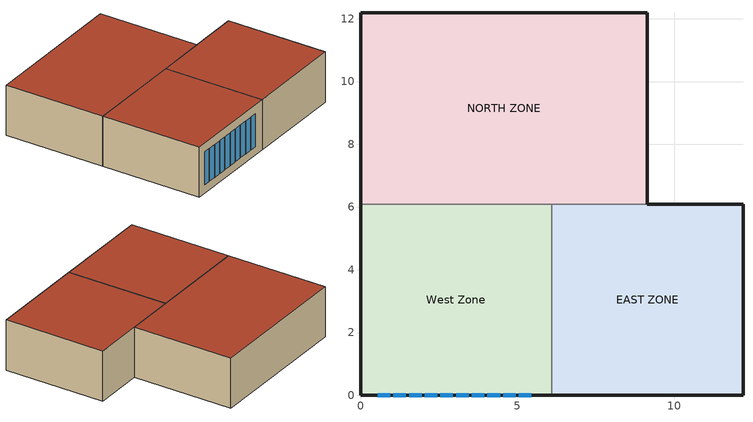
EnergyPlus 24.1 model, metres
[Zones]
West Zone
 floor adiabatic (FLOOR SLAB 8 IN): 0,0 0,6.1 6.1,6.1 6.1,0 z0
 wall outside (EXTWALL80): 0,6.1 0,0 6.1,0 z0:3.05
 wall to NORTH ZONE (PARTITION06): 6.1,6.1 0,6.1 z0:3.05
 wall to EAST ZONE (PARTITION06): 6.1,0 6.1,6.1 z0:3.05
 window (ELECTRO-CON-LIGHT): 0.55,0 0.95,0 / 1.05,0 1.45,0 / 1.55,0 1.95,0 / 2.05,0 2.45,0 / 2.55,0 2.95,0 / 3.05,0 3.45,0 / 3.55,0 3.95,0 / 4.05,0 4.45,0 / 4.55,0 4.95,0 / 5.05,0 5.45,0 z0.5:2.5
 roof outside (ROOF34): 0,6.1 0,0 6.1,0 6.1,6.1 z3.05
EAST ZONE
 floor adiabatic (FLOOR SLAB 8 IN): 6.1,0 6.1,6.1 12.19,6.1 12.19,0 z0
 wall outside (EXTWALL80): 6.1,0 12.19,0 12.19,6.1 9.14,6.1 z0:3.05
 wall to NORTH ZONE (PARTITION06): 9.14,6.1 6.1,6.1 z0:3.05
 roof outside (ROOF34): 6.1,6.1 6.1,0 12.19,0 12.19,6.1 z3.05
NORTH ZONE
 floor adiabatic (FLOOR SLAB 8 IN): 0,6.1 0,12.19 9.14,12.19 9.14,6.1 z0
 wall outside (EXTWALL80): 9.14,6.1 9.14,12.19 0,12.19 0,6.1 z0:3.05
 roof outside (ROOF34): 0,12.19 0,6.1 9.14,6.1 9.14,12.19 z3.05
[Building]
NONE: Loads convergence tolerance value=0.04; Maximum number of warmup days=25; Minimum number of warmup days=6; North axis=0; Solar distribution=FullInteriorAndExterior; Temperature convergence tolerance value=0.4; Terrain=Suburbs
[Site:GroundTemperature:BuildingSurface]
20.03, 20.03, 20.13, 20.3, 20.43, 20.52, 20.62, 20.77, 20.78, 20.55, 20.44, 20.2
[Site:Location]
CHICAGO_IL_USA TMY2-94846: Elevation=190; Latitude=41.78; Longitude=-87.75; Time zone=-6
[SizingPeriod:DesignDay] Barometric pressure=98886; Day of month=21; Day type=SummerDesignDay; Daylight saving time indicator=No; Dry bulb temperature range modifier type=DefaultMultipliers; Humidity condition type=WetBulb; Rain indicator=No; Snow indicator=No; Solar model indicator=ASHRAETau; Wind direction=220; Wind speed=5.1
Name | Ashrae clear sky optical depth for beam irradiance taub | Ashrae clear sky optical depth for diffuse irradiance taud | Daily dry bulb temperature range | Maximum dry bulb temperature | Month | Wetbulb or dewpoint at maximum dry bulb
Chicago Ohare Arpt April 2% Condns DB=>MCWB | 0.359 | 2.343 | 10.4 | 24.7 | 4 | 16.4
Chicago Ohare Arpt August 2% Condns DB=>MCWB | 0.416 | 2.242 | 9.5 | 32.2 | 8 | 24
Chicago Ohare Arpt December 2% Condns DB=>MCWB | 0.294 | 2.584 | 7.1 | 11.1 | 12 | 8.6
Chicago Ohare Arpt February 2% Condns DB=>MCWB | 0.305 | 2.474 | 7.7 | 11.2 | 2 | 7.8
Chicago Ohare Arpt January 2% Condns DB=>MCWB | 0.288 | 2.524 | 7.4 | 9.1 | 1 | 6.8
Chicago Ohare Arpt July 2% Condns DB=>MCWB | 0.415 | 2.209 | 10.2 | 33.4 | 7 | 24.3
Chicago Ohare Arpt June 2% Condns DB=>MCWB | 0.383 | 2.285 | 11.1 | 32.3 | 6 | 22.3
Chicago Ohare Arpt March 2% Condns DB=>MCWB | 0.325 | 2.473 | 9.1 | 19.8 | 3 | 14.1
Chicago Ohare Arpt May 2% Condns DB=>MCWB | 0.369 | 2.31 | 11.1 | 28.9 | 5 | 20.3
Chicago Ohare Arpt November 2% Condns DB=>MCWB | 0.306 | 2.629 | 8 | 17.7 | 11 | 13.6
Chicago Ohare Arpt October 2% Condns DB=>MCWB | 0.344 | 2.487 | 9.9 | 24.5 | 10 | 17.4
Chicago Ohare Arpt September 2% Condns DB=>MCWB | 0.392 | 2.343 | 10.4 | 29.4 | 9 | 20.8
[Construction]
ELECTRO-CON-DARK: ELECTRO GLASS DARK STATE, WinAirGap, SPECTRAL GLASS INNER PANE
ELECTRO-CON-LIGHT: ELECTRO GLASS LIGHT STATE, WinAirGap, SPECTRAL GLASS INNER PANE
EXTWALL80: A1 - 1 IN STUCCO, C4 - 4 IN COMMON BRICK, E1 - 3 / 4 IN PLASTER OR GYP BOARD
FLOOR SLAB 8 IN: C10 - 8 IN HW CONCRETE
PARTITION06: E1 - 3 / 4 IN PLASTER OR GYP BOARD, C6 - 8 IN CLAY TILE, E1 - 3 / 4 IN PLASTER OR GYP BOARD
ROOF34: E2 - 1 / 2 IN SLAG OR STONE, E3 - 3 / 8 IN FELT AND MEMBRANE, B5 - 1 IN DENSE INSULATION, C12 - 2 IN HW CONCRETE
[Material] Thermal absorptance=0.9
Name | Conductivity | Density | Roughness | Solar absorptance | Specific heat | Thickness | Visible absorptance
A1 - 1 IN STUCCO | 0.691831 | 1858.142 | Smooth | 0.92 | 836.8 | 0.0253898 | 0.92
B5 - 1 IN DENSE INSULATION | 0.0432394 | 91.30524 | VeryRough | 0.5 | 836.8 | 0.0253898 | 0.5
C4 - 4 IN COMMON BRICK | 0.726422 | 1922.216 | Rough | 0.76 | 836.8 | 0.101498 | 0.76
C6 - 8 IN CLAY TILE | 0.570761 | 1121.292 | Smooth | 0.82 | 836.8 | 0.203302 | 0.82
C10 - 8 IN HW CONCRETE | 1.729577 | 2242.585 | MediumRough | 0.65 | 836.8 | 0.203302 | 0.65
C12 - 2 IN HW CONCRETE | 1.729577 | 2242.585 | MediumRough | 0.65 | 836.8 | 0.0509016 | 0.65
E1 - 3 / 4 IN PLASTER OR GYP BOARD | 0.726422 | 1601.846 | Smooth | 0.92 | 836.8 | 0.01905 | 0.92
E2 - 1 / 2 IN SLAG OR STONE | 1.435549 | 881.0155 | Rough | 0.55 | 1673.6 | 0.0127102 | 0.55
E3 - 3 / 8 IN FELT AND MEMBRANE | 0.190253 | 1121.292 | Rough | 0.75 | 1673.6 | 0.00954024 | 0.75
[MaterialProperty:GlazingSpectralData]
TestSpectralDataSet: 0.045, 0.044, 0.044, 0.042, 0.041, 0.041, 0, 0.34, 0.04, 0.04, 0, 0.35, 0.04, 0.04, 0.009, 0.36, 0.04, 0.04, 0.12, 0.37, 0.051, 0.051, 0.492, 0.38, 0.07, 0.07, 0.782, 0.39, 0.075, 0.075, 0.856, 0.4, 0.075, 0.075, 0.858, 0.41, 0.075, 0.075, 0.858, 0.42, 0.075, 0.075, 0.86, 0.43, 0.075, 0.075, 0.861, 0.44, 0.075, 0.075, 0.871, 0.45, 0.076, 0.076, 0.88, 0.46, 0.075, 0.075, 0.883, 0.47, 0.076, 0.076, 0.887, 0.48, 0.075, 0.075, 0.89, 0.49, 0.075, 0.075, 0.89, 0.5, 0.075, 0.075, 0.891, 0.51, 0.075, 0.075, 0.887, 0.52, 0.075, 0.075, 0.89, 0.53, 0.074, 0.074, 0.883, 0.54, 0.074, 0.074, 0.888, 0.55, 0.074, 0.074, 0.882, 0.56, 0.074, 0.074, 0.881, 0.57, 0.071, 0.071, 0.865, 0.58, 0.07, 0.07, 0.858, 0.59, 0.07, 0.07, 0.865, 0.6, 0.07, 0.07, 0.856, 0.61, 0.07, 0.07, 0.845, 0.62, 0.07, 0.07, 0.837, 0.63, 0.069, 0.069, 0.827, 0.64, 0.067, 0.067, 0.82, 0.65, 0.067, 0.067, 0.807, 0.66, 0.065, 0.065, 0.798, 0.67, 0.065, 0.065, 0.791, 0.68, 0.065, 0.065, 0.781, 0.69, 0.064, 0.064, 0.768, 0.7, 0.064, 0.064, 0.761, 0.71, 0.062, 0.062, 0.744, 0.72, 0.064, 0.064, 0.713, 0.73, 0.062, 0.062, 0.703, 0.74, 0.061, 0.061, 0.694, 0.75, 0.061, 0.061, 0.685, 0.76, 0.06, 0.06, 0.675, 0.77, 0.06, 0.06, 0.667, 0.78, 0.06, 0.06, 0.655, 0.79, 0.059, 0.059, 0.646, 0.8, 0.059, 0.059, 0.638, 0.81, 0.057, 0.057, 0.629, 0.82, 0.057, 0.057, 0.623, 0.83, 0.056, 0.056, 0.614, 0.84, 0.056, 0.056, 0.608, 0.85, 0.055, 0.055, 0.601, 0.86, 0.054, 0.054, 0.597, 0.87, 0.054, 0.054, 0.592, 0.88, 0.054, 0.054, 0.587, 0.89, 0.055, 0.055, 0.582, 0.9, 0.051, 0.051, 0.568, 0.95, 0.051, 0.051, 0.562, 1, 0.05, 0.05, 0.556, 1.05, 0.051, 0.051, 0.563, 1.1, 0.05, 0.05, 0.556, 1.15, 0.05, 0.05, 0.547, 1.2, 0.051, 0.051, 0.577, 1.25, 0.054, 0.054, 0.598, 1.3, 0.055, 0.055, 0.608, 1.35, 0.052, 0.052, 0.603, 1.4, 0.055, 0.055, 0.614, 1.45, 0.057, 0.057, 0.648, 1.5, 0.059, 0.059, 0.68, 1.55, 0.06, 0.06, 0.699, 1.6, 0.06, 0.06, 0.706, 1.65, 0.051, 0.051, 0.57, 1.7, 0.051, 0.051, 0.585, 1.75, 0.055, 0.055, 0.637, 1.8, 0.057, 0.057, 0.655, 1.85, 0.057, 0.057, 0.637, 1.9, 0.057, 0.057, 0.634, 1.95, 0.057, 0.057, 0.634, 2, 0.052, 0.052, 0.586, 2.05, 0.054, 0.054, 0.588, 2.1, 0.054, 0.054, 0.597, 2.15, 0.051, 0.051, 0.576, 2.2, 0.045, 0.045, 0.404, 2.25, 0.037, 0.037, 0.179, 2.3, 0.037, 0.037, 0.219, 2.35, 0.039, 0.039, 0.24, 2.4, 0.04, 0.04, 0.2, 2.45, 0.039, 0.039, 0.214, 2.5, 0.045, 0.044, 0.044, 0.042, 0, 0, 0, 0, 0.3, 0.31, 0.32, 0.33
[WindowMaterial:Gas]
WinAirGap: Gas type=Air; Thickness=0.013
[WindowMaterial:Glazing] Back side infrared hemispherical emissivity=0.84; Front side infrared hemispherical emissivity=0.84; Infrared transmittance at normal incidence=0
Name | Back side solar reflectance at normal incidence | Back side visible reflectance at normal incidence | Conductivity | Front side solar reflectance at normal incidence | Front side visible reflectance at normal incidence | Optical data type | Solar transmittance at normal incidence | Thickness | Visible transmittance at normal incidence | Window glass spectral data set
ELECTRO GLASS DARK STATE | 0.179 | 0.081 | 0.9 | 0.179 | 0.081 | SpectralAverage | 0.111 | 0.006 | 0.128
ELECTRO GLASS LIGHT STATE | 0.086 | 0.099 | 0.9 | 0.086 | 0.099 | SpectralAverage | 0.814 | 0.006 | 0.847
SPECTRAL GLASS INNER PANE | 0 | 0 | 0.798 | 0 | 0 | Spectral | 0 | 0.0099 | 0 | TestSpectralDataSet
[Daylighting:Controls]
West Zone_DaylCtrl: Daylighting reference point name 1=West Zone_DaylRefPt1; Fraction of lights controlled by reference point 1=1; Illuminance setpoint at reference point 1=500; Daylighting method=SplitFlux; Glare calculation azimuth angle of view direction clockwise from zone y axis=180; Glare calculation daylighting reference point=West Zone_DaylRefPt1; Lighting control type=Continuous; Maximum allowable discomfort glare index=20; Minimum input power fraction for continuous or continuousoff dimming control=0.3; Minimum light output fraction for continuous or continuousoff dimming control=0.2; Probability lighting will be reset when needed in manual stepped control=1; Zone or space=West Zone
[ElectricEquipment] Design level calculation method=EquipmentLevel; Fraction latent=0; Fraction lost=0; Fraction radiant=0.3; Schedule=Intermittent
Name | Design level | Zone or zonelist or space or spacelist
EAST ZONE ElecEq 1 | 1464.375 | EAST ZONE
NORTH ZONE ElecEq 1 | 2928.751 | NORTH ZONE
West Zone ElecEq 1 | 2928.751 | West Zone
[Lights] Design level calculation method=LightingLevel; End use subcategory=GeneralLights; Fraction radiant=0.2; Fraction replaceable=1; Fraction visible=0.2; Return air fraction=0; Schedule=Office Lighting
Name | Lighting level | Zone or zonelist or space or spacelist
EAST ZONE Lights 1 | 1464.375 | EAST ZONE
NORTH ZONE Lights 1 | 878.6252 | NORTH ZONE
West Zone Lights 1 | 1464.375 | West Zone
[People] Activity level schedule=Activity Sch; Air velocity schedule=Air Velo Sch; Carbon dioxide generation rate=3.82e-08; Clothing insulation calculation method=ClothingInsulationSchedule; Clothing insulation schedule=Clothing Sch; Fraction radiant=0.3; Mean radiant temperature calculation type=EnclosureAveraged; Number of people calculation method=People; Number of people schedule=Office Occupancy; Thermal comfort model 1 type=Fanger; Work efficiency schedule=Work Eff Sch
Name | Number of people | Zone or zonelist or space or spacelist
EAST ZONE | 3 | EAST ZONE
NORTH ZONE | 4 | NORTH ZONE
West Zone | 3 | West Zone
[ThermostatSetpoint:SingleCooling]
Cooling Setpoint with SB: Setpoint temperature schedule=Cooling Setpoints
[ThermostatSetpoint:SingleHeating]
Heating Setpoint with SB: Setpoint temperature schedule=Heating Setpoints
[WindowShadingControl] Zone=West Zone; Construction with shading=ELECTRO-CON-DARK; Daylighting control object=West Zone_DaylCtrl; Glare control is active=Yes; Setpoint=0; Shading control is scheduled=No; Shading control type=OnIfHighGlare; Shading type=SwitchableGlazing; Type of slat angle control for blinds=FixedSlatAngle
Name | Fenestration surface name 1 | Fenestration surface name 2 | Fenestration surface name 3 | Multiple surface control type
WIN-CONTROL-GLARE-A-West Zone | Zn001:Wall001:Win001 | Zn001:Wall001:Win002 | Zn001:Wall001:Win003 | Sequential
WIN-CONTROL-GLARE-B-West Zone | Zn001:Wall001:Win004 | Zn001:Wall001:Win005 | Zn001:Wall001:Win006 | Group
WIN-CONTROL-GLARE-C-West Zone | Zn001:Wall001:Win007 | Zn001:Wall001:Win008 |  | Sequential
WIN-CONTROL-GLARE-D-West Zone | Zn001:Wall001:Win009 | Zn001:Wall001:Win010 |  | Group
[Zone] Ceiling height=Autocalculate; Multiplier=1; Type=1; Volume=Autocalculate
EAST ZONE; NORTH ZONE; West Zone
[ZoneControl:Thermostat] Control 1=Heating Setpoint with SB; Control 2=Cooling Setpoint with SB; Control type schedule=Zone Control Type Sched
Name | Zone or zonelist
Zone 1 Thermostat | West Zone
Zone 2 Thermostat | EAST ZONE
Zone 3 Thermostat | NORTH ZONE
[Zone equipment]
West Zone: Zone1Air
EAST ZONE: Zone2Air
NORTH ZONE: Zone3Air
[ZoneHVAC:IdealLoadsAirSystem] Cooling limit=NoLimit; Dehumidification control type=ConstantSupplyHumidityRatio; Heating limit=NoLimit; Humidification control type=ConstantSupplyHumidityRatio; Maximum cooling air flow rate=Autosize; Maximum heating air flow rate=Autosize; Maximum heating supply air humidity ratio=0.015; Maximum heating supply air temperature=50; Minimum cooling supply air humidity ratio=0.009; Minimum cooling supply air temperature=13
Zone1Air; Zone2Air; Zone3Air
[Schedule:Compact]
Activity Sch: Through: 12/31, For: Alldays, Until: 24:00, 131.8
Air Velo Sch: Through: 12/31, For: Alldays, Until: 24:00, 0.137
COOLING SETPOINTS: Through: 12/31, For: Alldays, Until: 7:00, 30, Until: 20:00, 23, Until: 24:00, 30
Clothing Sch: Through: 12/31, For: Alldays, Until: 24:00, 1
HEATING SETPOINTS: Through: 12/31, For: Alldays, Until: 7:00, 15, Until: 17:00, 20, Until: 24:00, 15
Intermittent: Through: 12/31, For: Weekdays, Until: 8:00, 0, Until: 18:00, 1, Until: 24:00, 0, For: Weekends Holidays, Until: 24:00, 0, For: SummerDesignDay, Until: 8:00, 0, Until: 18:00, 1, Until: 24:00, 0, For: WinterDesignDay, Until: 8:00, 0, Until: 18:00, 1, Until: 24:00, 0, For: CustomDay1, Until: 24:00, 0, For: CustomDay2, Until: 24:00, 0
Office Lighting: Through: 12/31, For: Weekdays, Until: 6:00, 0.05, Until: 7:00, 0.2, Until: 17:00, 1, Until: 18:00, 0.5, Until: 24:00, 0.05, For: Weekends Holidays, Until: 24:00, 0.05, For: SummerDesignDay, Until: 6:00, 0.05, Until: 7:00, 0.2, Until: 17:00, 1, Until: 18:00, 0.5, Until: 24:00, 0.05, For: WinterDesignDay, Until: 6:00, 0.05, Until: 7:00, 0.2, Until: 17:00, 1, Until: 18:00, 0.5, Until: 24:00, 0.05, For: CustomDay1, Until: 24:00, 0.05, For: CustomDay2, Until: 24:00, 0.05
Office Occupancy: Through: 12/31, For: Weekdays, Until: 6:00, 0, Until: 7:00, 0.1, Until: 8:00, 0.5, Until: 12:00, 1, Until: 13:00, 0.5, Until: 16:00, 1, Until: 17:00, 0.5, Until: 18:00, 0.1, Until: 24:00, 0, For: Weekends Holidays, Until: 24:00, 0, For: SummerDesignDay, Until: 6:00, 0, Until: 7:00, 0.1, Until: 8:00, 0.5, Until: 12:00, 1, Until: 13:00, 0.5, Until: 16:00, 1, Until: 17:00, 0.5, Until: 18:00, 0.1, Until: 24:00, 0, For: WinterDesignDay, Until: 6:00, 0, Until: 7:00, 0.1, Until: 8:00, 0.5, Until: 12:00, 1, Until: 13:00, 0.5, Until: 16:00, 1, Until: 17:00, 0.5, Until: 18:00, 0.1, Until: 24:00, 0, For: CustomDay1, Until: 24:00, 0, For: CustomDay2, Until: 24:00, 0
Work Eff Sch: Through: 12/31, For: Alldays, Until: 24:00, 0
ZONE CONTROL TYPE SCHED: Through: 3/31, For: Alldays, Until: 24:00, 1, Through: 9/30, For: Alldays, Until: 24:00, 2, Through: 12/31, For: Alldays, Until: 24:00, 1
